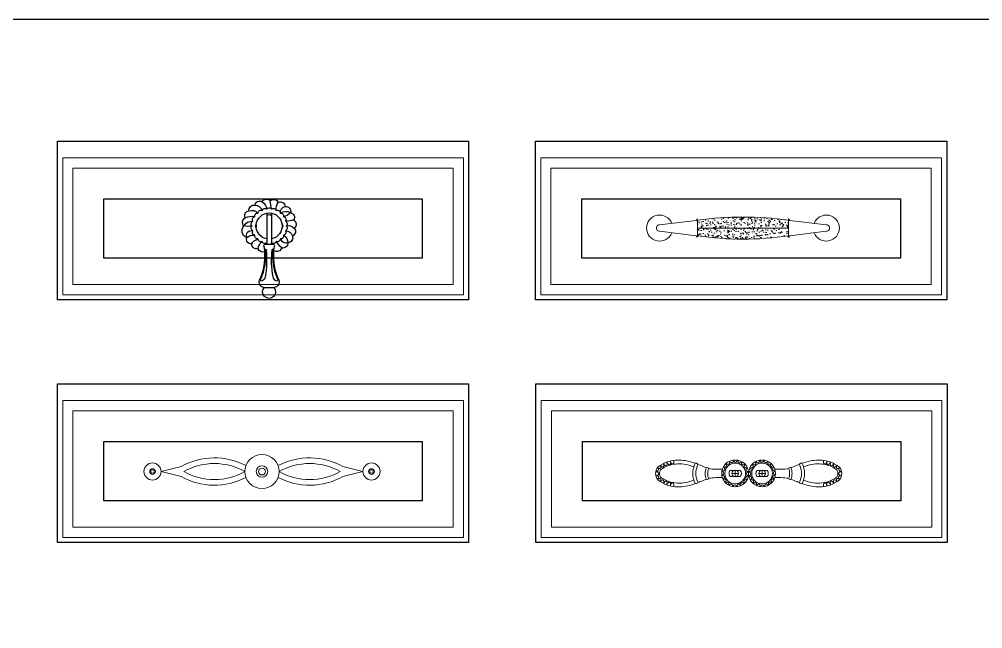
# Model space of a CAD drawing. Header units: millimetres. Extents: x -159343 to -156938, y -78749 to -77939.
# Drawn here: x -158751 to -158159, y -78313 to -77939 of the extents above; entities that cross this region are included whole.
import ezdxf

# ---------------------------------------------------------------- set-up
doc = ezdxf.new("R2010")
doc.units = ezdxf.units.MM
doc.header["$LTSCALE"] = 2
doc.header["$MEASUREMENT"] = 0
doc.layers.get('0').update_dxf_attribs({"linetype": 'CONTINUOUS'})
for name, color, linetype in [('5细红线', 1, 'CONTINUOUS'), ('G', 145, 'CONTINUOUS'), ('图层3', 3, 'CONTINUOUS'), ('外框线', 50, 'CONTINUOUS')]:
    doc.layers.add(name, color=color, linetype=linetype)
for name, color, linetype, lineweight in [('内部线', 32, 'CONTINUOUS', 9), ('刀型线', 67, 'CONTINUOUS', 9), ('实物线', 7, 'CONTINUOUS', 20), ('标注', 7, 'CONTINUOUS', 25)]:
    doc.layers.add(name, color=color, linetype=linetype, lineweight=lineweight)

# ---------------------------------------------------------------- blocks, each defined once
blk = doc.blocks.new('拉手8')
at = {"layer": '外框线', "color": 2}
for p, q in [((-1.5, 52.33), (-1.5, 33.33)), ((1.5, 52.33), (1.5, 33.33)), ((2.3, 33.33), (-2.3, 33.33)), ((3, 6.65), (-3, 6.65))]:
    blk.add_line(p, q, dxfattribs=at)
for points in [[(2.87, 28.62, 0.412995), (6.7, 30.54, 0.520567), (10.78, 33.39, 0.520567), (13.75, 37.39, 0.520567), (15.48, 44.5, 0.520567), (14.68, 49.42, 0.520567), (12.36, 53.82, 0.520567), (8.77, 57.27, 0.520567), (4.27, 59.4, 0.520567), (-0.68, 59.99, 0.520567), (-5.55, 58.98, 0.520567), (-9.86, 56.48, 0.520567), (-13.15, 52.75, 0.520567), (-15.08, 48.16, 0.520567), (-15.47, 43.2, 0.520567), (-14.26, 38.37, 0.520567), (-11.58, 34.17, 0.520567), (-7.71, 31.04, 0.520567), (-3.05, 29.3, 0.0201), (-2.9, 29.1)], [(1.49, 34.11, 0.520567), (4.36, 34.96, 0.520567), (6.87, 36.58, 0.520567), (8.82, 38.85, 0.520567), (10.06, 41.57, 0.520567), (10.48, 44.5, 0.520567), (10.05, 47.46, 0.520567), (8.81, 50.18, 0.520567), (6.85, 52.44, 0.520567), (4.33, 54.05, 0.520567), (1.47, 54.9, 0.520567), (-1.52, 54.89, 0.520567), (-4.39, 54.05, 0.520567), (-6.91, 52.43, 0.520567), (-8.86, 50.17, 0.520567), (-10.1, 47.45, 0.520567), (-10.52, 44.49, 0.520567), (-10.09, 41.53, 0.520567), (-8.85, 38.81, 0.520567), (-6.89, 36.56, 0.520567), (-4.37, 34.94, 0.520567), (-1.5, 34.11)]]:
    blk.add_lwpolyline(points, format="xyb", dxfattribs=at)
for points in [[(-8.24, 45.19), (-8, 45.19), (-8, 43.75), (-8.24, 43.75)], [(8.24, 45.19), (8, 45.19), (8, 43.75), (8.24, 43.75)]]:
    blk.add_lwpolyline(points, dxfattribs=at)
for centre, radius, start, end in [((-27.31, 61.81), 26.7, 344.9879, 356.08786), ((7.45, 54.29), 6.02, 121.96399, 174.21732), ((-10.29, 47.41), 6.06, 56.04582, 118.143), ((-10.61, 52.83), 3.72, 353.77329, 78.34177), ((-10.61, 55.19), 6.32, 349.58172, 36.8539), ((8.72, 52.67), 4.6, 89.40067, 162.45752), ((10.67, 48.9), 5.2, 70.98835, 137.18238), ((-9.37, 70.36), 22.92, 255.55178, 268.16016), ((-6.76, 58.52), 8.61, 222.0842, 255.85334), ((0, 44.47), 8, 280.80692, 259.19308), ((0, 48.88), 2.59, 54.55527, 125.2013), ((10.84, 42.9), 7.56, 59.52743, 105.61846), ((10.44, 41.72), 5.75, 28.90047, 93.88029), ((-11.94, 39.8), 4.89, 73.15341, 136.09863), ((-10, 37.08), 4.45, 91.18372, 163.21132), ((-7, 44.47), 1.43, 149.79057, 210.20943), ((7, 44.47), 1.43, 329.79057, 30.20943), ((10.93, 38.62), 3.07, 336.33121, 106.55911), ((12.89, 56.27), 12.05, 258.65842, 282.37808), ((-5.7, 33.84), 5.89, 122.28965, 176.72478), ((-10.42, 37.43), 3.46, 250.35655, 345.22023), ((4.5, 29.68), 7.3, 30.56154, 71.04317), ((9.26, 31.28), 7.58, 53.7241, 93.33544), ((-25.73, 49.85), 26.05, 313.7697, 325.08634), ((-38.7, 26.22), 35.91, 335.59773, 9.53097), ((-38.7, 26.22), 36.41, 336.28245, 5.91256), ((-2.3, 32.33), 1, 90, 189.53097), ((-2.2, 29.95), 0.283, 356.4621, 196.46611), ((-57.62, 23.26), 56.1, 349.72494, 6.82664), ((-8.79, 33.8), 7.3, 356.30469, 2.3952), ((-5.21, 31.01), 7.38, 18.31802, 24.84078), ((57.62, 23.26), 56.1, 173.17336, 190.27506), ((2.2, 29.95), 0.283, 343.53389, 183.5379), ((38.7, 26.22), 36.41, 174.08744, 203.71755), ((2.3, 32.33), 1, 350.46903, 90), ((38.7, 26.22), 35.91, 170.46903, 204.40227), ((-0.02, 29.8), 6.77, 6.22727, 49.64479), ((-8.79, 33.8), 7.3, 321.91569, 323.35984), ((-6.08, 14.03), 3.74, 299.2756, 347.99881), ((6.08, 14.03), 3.74, 192.00119, 240.7244), ((-2.52, 10.27), 3.65, 162.23137, 262.43882), ((-4.65, 11.39), 0.741, 166.07279, 302.1722), ((0, 4), 4, 138.59038, 41.40962), ((2.52, 10.27), 3.65, 277.56118, 17.76863), ((4.65, 11.39), 0.741, 237.8278, 13.92721)]:
    blk.add_arc(centre, radius, start, end, dxfattribs=at)
blk = doc.blocks.new('A$C515270F4')
at = {"layer": '5细红线', "lineweight": 5}
for p, q in [((9.12, 112.53), (13.48, 130.09)), ((17.84, 112.53), (13.48, 130.09)), ((9.12, -29.51), (13.48, -47.07)), ((17.84, -29.51), (13.48, -47.07))]:
    blk.add_line(p, q, dxfattribs=at)
for centre, radius in [((13.48, 137.59), 7.5), ((13.48, 137.59), 2.5), ((13.48, 137.59), 1.5), ((13.48, 41.51), 15), ((13.48, 41.51), 5), ((13.48, 41.51), 3), ((13.48, -54.57), 7.5), ((13.48, -54.57), 2.5), ((13.48, -54.57), 1.5)]:
    blk.add_circle(centre, radius, dxfattribs=at)
for centre, radius, start, end in [((61.17, 83.3), 59.7, 150.67839, 207.65792), ((61.17, 83.3), 54.7, 150.67839, 209.32161), ((-34.21, 83.3), 54.7, 330.67839, 29.32161), ((-34.21, 83.3), 59.7, 332.34208, 29.32161), ((61.17, -0.28), 59.7, 152.34208, 209.32161), ((61.17, -0.28), 54.7, 150.67839, 209.32161), ((-34.21, -0.28), 54.7, 330.67839, 29.32161), ((-34.21, -0.28), 59.7, 330.67839, 27.65792)]:
    blk.add_arc(centre, radius, start, end, dxfattribs=at)
blk = doc.blocks.new('u')
at = {"layer": '内部线'}
h = blk.add_hatch(dxfattribs=at)
h.set_pattern_fill('AR-CONC', color=256, style=0)
h.set_pattern_definition([(229.999687, (-92266.055, -73744.9197), (-5.7380787, 0.50204845), [0.6, -6.6]), (174.999687, (-92266.055, -73744.9197), (1.1099778, -6.01754314), [0.48, -5.28]), (280.451087, (-92266.533, -73744.878), (-4.6281052, -5.51549104), [0.5099215, -5.6091369]), (226.183887, (-92266.055, -73746.52), (-8.53792115, 1.3241988), [0.9, -9.9]), (276.635287, (-92266.7665, -73746.409), (-7.4773442, -7.7929021), [0.7648823, -8.413704]), (171.183887, (-92266.055, -73746.52), (-7.4773382, -7.7929079), [0.72, -7.92]), (200.999687, (-92266.855, -73746.1197), (-4.7752388, 3.22097723), [0.6, -6.6]), (145.999687, (-92266.855, -73746.1197), (-1.94655437, -5.8011897), [0.48, -5.28]), (251.451087, (-92267.253, -73745.851), (-6.72179513, -2.58020723), [0.5099215, -5.6091369]), (217.4996868, (-92266.055, -73744.9197), (-0.0972934, -2.6631503), [0, -5.216, 0, -5.36, 0, -5.3]), (187.499687, (-92266.055, -73744.9197), (-2.10457355, -3.15528219), [0, -3.056, 0, -5.096, 0, -2.02]), (147.4996868, (-92264.271, -73744.9197), (-4.2705785, 0.18046232), [0, -2, 0, -6.24, 0, -8.28]), (137.499687, (-92263.471, -73744.9197), (-4.66549373, -0.80081435), [0, -2.6, 0, -4.144, 0, -5.88])])
edge = h.paths.add_edge_path()
edge.add_line((-152931.65, -81368.09), (-152931.65, -81363.29))
edge.add_line((-152931.65, -81363.29), (-152987.65, -81363.29))
edge.add_line((-152987.65, -81363.29), (-152987.65, -81368.09))
edge.add_ellipse((-152959.65, -81173.09), major_axis=(-197, 0), ratio=1, start_angle=81.82867, end_angle=98.17114)
edge = h.paths.add_edge_path()
edge.add_line((-152931.65, -81363.29), (-152931.65, -81358.49))
edge.add_ellipse((-152959.65, -81553.49), major_axis=(-197, 0.1), ratio=1, start_angle=261.85751, end_angle=278.19998)
edge.add_line((-152987.65, -81358.49), (-152987.65, -81363.29))
edge.add_line((-152987.65, -81363.29), (-152931.65, -81363.29))
blk.add_line((-152987.65, -81363.29), (-152931.65, -81363.29), dxfattribs=at)
at = {"layer": '实物线'}
for p, q in [((-152988.47, -81358.59), (-153010.85, -81361.29)), ((-152987.65, -81368.09), (-152987.65, -81358.49)), ((-152931.65, -81368.09), (-152931.65, -81358.49)), ((-152930.83, -81358.59), (-152908.45, -81361.29)), ((-153010.85, -81365.29), (-152988.47, -81367.99)), ((-152908.45, -81365.29), (-152930.83, -81367.99))]:
    blk.add_line(p, q, dxfattribs=at)
for centre, major_axis, start_param, end_param in [((-153010.85, -81363.29), (-5.66, 5.66), 4.297915, 9.839241), ((-152959.65, -81553.49), (-197, 0.1), 4.570276, 4.855506), ((-152908.45, -81363.29), (-5.66, 5.66), 1.156322, 6.697649), ((-153010.85, -81363.29), (-1.41, 1.41), -0.785404, 2.356189), ((-152988.75, -81357.88), (-0.538, 0.538), 2.725904, 3.573396), ((-152986.69, -81358.46), (0.977, 0.977), 1.824582, 2.12598), ((-152987.8, -81357.78), (0.0619, 0.0619), 5.600753, 8.398844), ((-152990.71, -81358.37), (2.16, 2.16), 5.459141, 5.695756), ((-152928.59, -81358.37), (-2.16, 2.16), 0.587418, 0.824034), ((-152931.51, -81357.78), (0.0619, 0.0619), 5.738312, 8.536403), ((-152932.61, -81358.46), (0.977, 0.977), 5.72799, 6.029388), ((-152930.55, -81357.88), (0.538, 0.538), 2.709779, 3.557271), ((-152908.45, -81363.29), (-1.41, 1.41), 2.356189, 5.497782), ((-152988.75, -81368.7), (-0.538, 0.538), 4.280575, 5.128067), ((-152986.69, -81368.12), (-0.977, 0.977), 1.015601, 1.316999), ((-152987.8, -81368.8), (-0.0619, 0.0619), 1.025923, 3.824014), ((-152990.71, -81368.21), (-2.16, 2.16), 3.729011, 3.965626), ((-152959.65, -81173.09), (-197, 0), 1.42818, 1.71341), ((-152928.59, -81368.21), (2.16, 2.16), 2.317548, 2.554163), ((-152931.51, -81368.8), (0.0619, 0.0619), 2.45916, 5.257251), ((-152932.61, -81368.12), (-0.977, 0.977), 3.395379, 3.696777), ((-152930.55, -81368.7), (-0.538, 0.538), -0.415689, 0.431803)]:
    blk.add_ellipse(centre, major_axis=major_axis, ratio=1, start_param=start_param, end_param=end_param, dxfattribs=at)

msp = doc.modelspace()

# ---------------------------------------------------------------- linework, layer by layer
at = {"color": 0}
for p, q in [((-158727.58, -78110.98), (-158727.58, -78013.54)), ((-158475.04, -78013.54), (-158475.04, -78110.98)), ((-158433.9, -78110.98), (-158433.9, -78013.54)), ((-158181.36, -78013.54), (-158181.36, -78110.98)), ((-158699.1, -78085.38), (-158699.1, -78048.92)), ((-158503.52, -78048.92), (-158503.52, -78085.38)), ((-158405.42, -78085.38), (-158405.42, -78048.92)), ((-158209.84, -78048.92), (-158209.84, -78085.38)), ((-158503.52, -78085.38), (-158699.1, -78085.38)), ((-158209.84, -78085.38), (-158405.42, -78085.38)), ((-158475.04, -78110.98), (-158727.58, -78110.98)), ((-158181.36, -78110.98), (-158433.9, -78110.98)), ((-158727.58, -78260.02), (-158727.58, -78162.58)), ((-158475.04, -78162.58), (-158475.04, -78260.02)), ((-158433.67, -78260.02), (-158433.67, -78162.58)), ((-158181.13, -78162.58), (-158181.13, -78260.02)), ((-158699.1, -78234.42), (-158699.1, -78197.96)), ((-158503.52, -78197.96), (-158503.52, -78234.42)), ((-158405.19, -78234.42), (-158405.19, -78197.96)), ((-158209.6, -78197.96), (-158209.6, -78234.42)), ((-158503.52, -78234.42), (-158699.1, -78234.42)), ((-158209.6, -78234.42), (-158405.19, -78234.42)), ((-158475.04, -78260.02), (-158727.58, -78260.02)), ((-158181.13, -78260.02), (-158433.67, -78260.02))]:
    msp.add_line(p, q, dxfattribs=at)
at = {"layer": 'G', "color": 0, "lineweight": 0}
for p, q in [((-158321.81, -78215.03), (-158319.17, -78215.03)), ((-158321.81, -78220.13), (-158319.17, -78220.13)), ((-158314.45, -78219.42), (-158308.14, -78219.42)), ((-158314.42, -78215.71), (-158308.17, -78215.71)), ((-158309.3, -78217.58), (-158313.3, -78217.58)), ((-158310.9, -78217.58), (-158311.7, -78217.58)), ((-158311.3, -78215.58), (-158311.3, -78219.58)), ((-158311.3, -78217.18), (-158311.3, -78217.98)), ((-158291.6, -78219.42), (-158297.9, -78219.42)), ((-158291.62, -78215.71), (-158297.88, -78215.71)), ((-158296.75, -78217.58), (-158292.75, -78217.58)), ((-158295.15, -78217.58), (-158294.35, -78217.58)), ((-158294.75, -78215.58), (-158294.75, -78219.58)), ((-158294.75, -78217.18), (-158294.75, -78217.98)), ((-158284.23, -78215.03), (-158286.88, -78215.03)), ((-158284.23, -78220.13), (-158286.88, -78220.13))]:
    msp.add_line(p, q, dxfattribs=at)
for centre, radius in [((-158311.3, -78217.58), 8.27), ((-158311.3, -78217.58), 6.37), ((-158294.75, -78217.58), 8.27), ((-158294.75, -78217.58), 6.37), ((-158311.3, -78217.58), 2), ((-158294.75, -78217.58), 2)]:
    msp.add_circle(centre, radius, dxfattribs=at)
for centre, radius, start, end in [((-158354.27, -78217.45), 5.89, 139.98179, 181.32273), ((-158346.66, -78228.48), 19.15, 89.74463, 129.28032), ((-158346.66, -78228.48), 16.76, 89.74463, 128.53605), ((-158345.53, -78234.42), 22.73, 67.21996, 92.97063), ((-158324.96, -78217.28), 12.37, 151.31445, 181.3954), ((-158335.35, -78212.61), 1.35, 27.74055, 110.14771), ((-158323.72, -78217.4), 11.76, 152.57225, 180.8949), ((-158319.05, -78217.33), 10.61, 161.85861, 181.34582), ((-158328.58, -78214.78), 0.936, 18.31461, 126.63547), ((-158318.81, -78214.87), 1.07, 239.96647, 81.72617), ((-158317.61, -78212.68), 1.07, 221.96647, 63.72617), ((-158315.78, -78210.97), 1.07, 203.96647, 45.72617), ((-158313.52, -78209.91), 1.07, 185.96647, 27.72617), ((-158311.04, -78209.6), 1.07, 167.96647, 9.72617), ((-158308.58, -78210.07), 1.07, 149.96647, 351.72617), ((-158306.39, -78211.27), 1.07, 131.96647, 333.72617), ((-158304.68, -78213.09), 1.07, 113.96647, 315.72617), ((-158303.62, -78215.36), 1.07, 95.96647, 297.72617), ((-158302.42, -78215.36), 1.07, 242.27383, 84.03353), ((-158301.36, -78213.09), 1.07, 224.27383, 66.03353), ((-158299.65, -78211.27), 1.07, 206.27383, 48.03353), ((-158297.46, -78210.07), 1.07, 188.27383, 30.03353), ((-158295, -78209.6), 1.07, 170.27383, 12.03353), ((-158292.52, -78209.91), 1.07, 152.27383, 354.03353), ((-158290.26, -78210.97), 1.07, 134.27383, 336.03353), ((-158288.44, -78212.68), 1.07, 116.27383, 318.03353), ((-158287.23, -78214.87), 1.07, 98.27383, 300.03353), ((-158277.46, -78214.78), 0.936, 53.36453, 161.68539), ((-158286.99, -78217.33), 10.61, 358.65418, 18.14139), ((-158270.7, -78212.61), 1.35, 69.85229, 152.25945), ((-158282.33, -78217.4), 11.76, 359.1051, 27.42775), ((-158281.08, -78217.28), 12.37, 358.6046, 28.68555), ((-158260.52, -78234.42), 22.73, 87.02937, 112.78004), ((-158259.38, -78228.48), 19.15, 50.71968, 90.25537), ((-158259.38, -78228.48), 16.76, 51.46395, 90.25537), ((-158251.77, -78217.45), 5.89, 358.67727, 40.01821), ((-158354.27, -78217.72), 5.89, 178.67727, 220.01821), ((-158353.27, -78217.88), 4.58, 146.77361, 176.2613), ((-158353.27, -78217.28), 4.58, 183.7387, 213.22639), ((-158346.66, -78206.68), 16.76, 231.46395, 270.25537), ((-158324.96, -78217.88), 12.37, 178.6046, 208.68555), ((-158323.72, -78217.77), 11.76, 179.1051, 207.42775), ((-158319.05, -78217.83), 10.61, 178.65418, 198.14139), ((-158317.26, -78217.51), 10.86, 163.85115, 180.40212), ((-158317.26, -78217.66), 10.86, 179.59788, 196.14885), ((-158319.28, -78217.33), 1.07, 257.96647, 99.72617), ((-158318.97, -78219.81), 1.07, 275.96647, 117.72617), ((-158312.14, -78217.58), 2.95, 140.7041, 218.47364), ((-158310.45, -78217.58), 2.95, 321.52636, 39.2959), ((-158303.78, -78220.29), 1.07, 59.96647, 261.72617), ((-158303.31, -78217.84), 1.07, 77.96647, 279.72617), ((-158302.74, -78217.84), 1.07, 260.27383, 102.03353), ((-158302.27, -78220.29), 1.07, 278.27383, 120.03353), ((-158295.59, -78217.58), 2.95, 140.7041, 218.47364), ((-158293.91, -78217.58), 2.95, 321.52636, 39.2959), ((-158287.07, -78219.81), 1.07, 62.27383, 264.03353), ((-158286.76, -78217.33), 1.07, 80.27383, 282.03353), ((-158288.78, -78217.51), 10.86, 359.59788, 16.14885), ((-158288.78, -78217.66), 10.86, 343.85115, 0.40212), ((-158286.99, -78217.83), 10.61, 341.85861, 1.34582), ((-158282.33, -78217.77), 11.76, 332.57225, 0.8949), ((-158281.08, -78217.88), 12.37, 331.31445, 1.3954), ((-158259.38, -78206.68), 16.76, 269.74463, 308.53605), ((-158252.77, -78217.88), 4.58, 3.7387, 33.22639), ((-158252.77, -78217.28), 4.58, 326.77361, 356.2613), ((-158251.77, -78217.72), 5.89, 319.98179, 1.32273), ((-158346.66, -78206.68), 19.15, 230.71968, 270.25537), ((-158345.53, -78200.75), 22.73, 267.02937, 292.78004), ((-158335.35, -78222.56), 1.35, 249.85229, 332.25945), ((-158328.58, -78220.38), 0.936, 233.36453, 341.68539), ((-158317.91, -78222.07), 1.07, 293.96647, 135.72617), ((-158316.2, -78223.89), 1.07, 311.96647, 153.72617), ((-158314.01, -78225.1), 1.07, 329.96647, 171.72617), ((-158311.55, -78225.57), 1.07, 347.96647, 189.72617), ((-158309.07, -78225.26), 1.07, 5.96647, 207.72617), ((-158306.81, -78224.19), 1.07, 23.96647, 225.72617), ((-158304.98, -78222.48), 1.07, 41.96647, 243.72617), ((-158301.06, -78222.48), 1.07, 296.27383, 138.03353), ((-158299.24, -78224.19), 1.07, 314.27383, 156.03353), ((-158296.97, -78225.26), 1.07, 332.27383, 174.03353), ((-158294.49, -78225.57), 1.07, 350.27383, 192.03353), ((-158292.04, -78225.1), 1.07, 8.27383, 210.03353), ((-158289.85, -78223.89), 1.07, 26.27383, 228.03353), ((-158288.14, -78222.07), 1.07, 44.27383, 246.03353), ((-158277.46, -78220.38), 0.936, 198.31461, 306.63547), ((-158270.7, -78222.56), 1.35, 207.74055, 290.14771), ((-158260.52, -78200.75), 22.73, 247.21996, 272.97063), ((-158259.38, -78206.68), 19.15, 269.74463, 309.28032)]:
    msp.add_arc(centre, radius, start, end, dxfattribs=at)
for points in [[(-158358.98, -78213.92), (-158358.48, -78214.74), (-158358.53, -78215.69), (-158359.05, -78216.12), (-158360, -78216.02)], [(-158357.31, -78212.57), (-158356.94, -78213.45), (-158357.1, -78214.43), (-158357.71, -78214.56), (-158358.29, -78214.36), (-158358.85, -78213.73)], [(-158355.55, -78211.53), (-158355.1, -78212.52), (-158355.44, -78213.5), (-158356.02, -78213.61), (-158356.51, -78213.37), (-158356.86, -78212.95), (-158357.14, -78212.47)], [(-158353.39, -78210.6), (-158353.24, -78211.3), (-158353.2, -78212.25), (-158353.6, -78212.86), (-158354.13, -78212.86), (-158354.68, -78212.39), (-158355.24, -78211.35)], [(-158351.2, -78209.88), (-158351.05, -78210.82), (-158351.13, -78211.76), (-158351.36, -78212.12), (-158352.06, -78212.2), (-158352.46, -78211.93), (-158352.9, -78211.37), (-158353.26, -78210.53)], [(-158360.01, -78218.93), (-158358.74, -78218.63), (-158358.33, -78217.81), (-158358.57, -78216.91), (-158359.1, -78216.58), (-158360.05, -78216.53)], [(-158358.98, -78221.24), (-158358.3, -78220.43), (-158358.39, -78219.48), (-158359.05, -78219.04), (-158359.97, -78219.14)], [(-158357.31, -78222.6), (-158356.94, -78221.71), (-158357.1, -78220.73), (-158357.71, -78220.61), (-158358.29, -78220.8), (-158358.85, -78221.44)], [(-158355.55, -78223.64), (-158355.1, -78222.64), (-158355.44, -78221.67), (-158356.02, -78221.55), (-158356.51, -78221.79), (-158356.86, -78222.21), (-158357.14, -78222.69)], [(-158353.39, -78224.56), (-158353.24, -78223.87), (-158353.2, -78222.92), (-158353.6, -78222.3), (-158354.13, -78222.3), (-158354.68, -78222.77), (-158355.24, -78223.82)], [(-158351.2, -78225.28), (-158351.05, -78224.34), (-158351.13, -78223.41), (-158351.36, -78223.05), (-158352.06, -78222.97), (-158352.46, -78223.23), (-158352.9, -78223.79), (-158353.26, -78224.64)]]:
    msp.add_spline(points, degree=3, dxfattribs=at)
for points, knots in [([(-158349.05, -78209.48), (-158349.01, -78209.72), (-158348.91, -78210.26), (-158349.01, -78211), (-158349.35, -78211.62), (-158349.67, -78211.8), (-158350.48, -78211.69), (-158350.82, -78211), (-158350.97, -78210.56), (-158351.05, -78210.19), (-158351.08, -78209.86)], [0.035625, 0.035625, 0.035625, 0.035625, 2.721893, 6.207605, 8.691578, 10.1645, 12.713866, 15.256666, 17.69132, 19.721355, 19.721355, 19.721355, 19.721355]), ([(-158335.81, -78211.34), (-158337.8, -78210.61), (-158341.35, -78209.57), (-158345.06, -78209.4), (-158346.66, -78209.33)], [18.22676, 18.22676, 18.22676, 18.22676, 26.119405, 32.098165, 32.098165, 32.098165, 32.098165]), ([(-158329.14, -78214.03), (-158330.34, -78213.6), (-158332, -78212.87), (-158333.68, -78212.17), (-158334.16, -78211.98)], [9.318711, 9.318711, 9.318711, 9.318711, 14.110599, 16.030013, 16.030013, 16.030013, 16.030013]), ([(-158276.91, -78214.03), (-158275.7, -78213.6), (-158274.04, -78212.87), (-158272.37, -78212.17), (-158271.89, -78211.98)], [9.318711, 9.318711, 9.318711, 9.318711, 14.110599, 16.030013, 16.030013, 16.030013, 16.030013]), ([(-158270.23, -78211.34), (-158268.24, -78210.61), (-158264.69, -78209.57), (-158260.98, -78209.4), (-158259.38, -78209.33)], [18.22676, 18.22676, 18.22676, 18.22676, 26.119405, 32.098165, 32.098165, 32.098165, 32.098165]), ([(-158256.99, -78209.48), (-158257.04, -78209.72), (-158257.13, -78210.26), (-158257.03, -78211), (-158256.7, -78211.62), (-158256.37, -78211.8), (-158255.56, -78211.69), (-158255.23, -78211), (-158255.08, -78210.56), (-158254.99, -78210.19), (-158254.96, -78209.86)], [0.035625, 0.035625, 0.035625, 0.035625, 2.721893, 6.207605, 8.691578, 10.1645, 12.713866, 15.256666, 17.69132, 19.721355, 19.721355, 19.721355, 19.721355]), ([(-158254.84, -78209.88), (-158254.91, -78210.19), (-158255.03, -78210.81), (-158255.02, -78211.6), (-158254.68, -78212.25), (-158254.01, -78212.29), (-158253.51, -78211.89), (-158253.07, -78211.34), (-158252.88, -78210.82), (-158252.78, -78210.53)], [0, 0, 0, 0, 1.194141, 2.367712, 2.901681, 3.782452, 4.379009, 5.272357, 6.42234, 6.42234, 6.42234, 6.42234]), ([(-158252.65, -78210.6), (-158252.71, -78210.83), (-158252.83, -78211.37), (-158252.95, -78212.16), (-158252.57, -78212.95), (-158251.81, -78212.91), (-158251.22, -78212.29), (-158250.96, -78211.71), (-158250.8, -78211.35)], [0, 0, 0, 0, 0.887244, 2.078067, 2.990004, 3.654678, 4.563143, 6.045797, 6.045797, 6.045797, 6.045797]), ([(-158250.5, -78211.53), (-158250.7, -78211.83), (-158251.09, -78212.43), (-158250.83, -78213.54), (-158250.02, -78213.68), (-158249.51, -78213.4), (-158249.17, -78212.96), (-158249, -78212.63), (-158248.91, -78212.47)], [0, 0, 0, 0, 1.362137, 2.65274, 3.390473, 4.080047, 4.762535, 5.455922, 5.455922, 5.455922, 5.455922]), ([(-158248.73, -78212.57), (-158248.88, -78212.84), (-158249.18, -78213.39), (-158249.18, -78214.51), (-158248.32, -78214.61), (-158247.64, -78214.38), (-158247.36, -78213.97), (-158247.19, -78213.73)], [0, 0, 0, 0, 1.200725, 2.434787, 3.221629, 3.986306, 5.045354, 5.045354, 5.045354, 5.045354]), ([(-158247.06, -78213.92), (-158247.26, -78214.18), (-158247.66, -78214.68), (-158247.67, -78215.66), (-158246.93, -78216.29), (-158246.37, -78216.12), (-158246.05, -78216.02)], [0, 0, 0, 0, 1.193701, 2.382302, 3.224591, 4.419082, 4.419082, 4.419082, 4.419082]), ([(-158321.81, -78215.03), (-158323.37, -78215.03), (-158325.36, -78215.04), (-158327.27, -78214.6), (-158327.69, -78214.49)], [0, 0, 0, 0, 5.769047, 7.413866, 7.413866, 7.413866, 7.413866]), ([(-158321.81, -78220.13), (-158323.37, -78220.13), (-158325.36, -78220.13), (-158327.27, -78220.56), (-158327.69, -78220.68)], [0, 0, 0, 0, 5.769047, 7.413866, 7.413866, 7.413866, 7.413866]), ([(-158284.23, -78215.03), (-158282.68, -78215.03), (-158280.68, -78215.04), (-158278.77, -78214.6), (-158278.35, -78214.49)], [0, 0, 0, 0, 5.769047, 7.413866, 7.413866, 7.413866, 7.413866]), ([(-158284.23, -78220.13), (-158282.68, -78220.13), (-158280.68, -78220.13), (-158278.77, -78220.56), (-158278.35, -78220.68)], [0, 0, 0, 0, 5.769047, 7.413866, 7.413866, 7.413866, 7.413866]), ([(-158247.06, -78221.24), (-158247.35, -78221), (-158247.88, -78220.55), (-158247.81, -78219.44), (-158246.96, -78218.91), (-158246.38, -78219.06), (-158246.08, -78219.14)], [0, 0, 0, 0, 1.329794, 2.522774, 3.506253, 4.663805, 4.663805, 4.663805, 4.663805]), ([(-158246.03, -78218.93), (-158246.51, -78218.91), (-158247.32, -78218.89), (-158247.83, -78217.81), (-158247.62, -78216.92), (-158246.85, -78216.47), (-158246.32, -78216.5), (-158246, -78216.53)], [0, 0, 0, 0, 1.635031, 2.782808, 3.953563, 4.727363, 5.915538, 5.915538, 5.915538, 5.915538]), ([(-158349.05, -78225.68), (-158349.01, -78225.44), (-158348.91, -78224.9), (-158349.01, -78224.16), (-158349.35, -78223.54), (-158349.67, -78223.36), (-158350.48, -78223.47), (-158350.82, -78224.16), (-158350.97, -78224.6), (-158351.05, -78224.98), (-158351.08, -78225.31)], [0.035625, 0.035625, 0.035625, 0.035625, 2.721893, 6.207605, 8.691578, 10.1645, 12.713866, 15.256666, 17.69132, 19.721355, 19.721355, 19.721355, 19.721355]), ([(-158335.81, -78223.82), (-158337.8, -78224.55), (-158341.35, -78225.59), (-158345.06, -78225.76), (-158346.66, -78225.83)], [18.22676, 18.22676, 18.22676, 18.22676, 26.119405, 32.098165, 32.098165, 32.098165, 32.098165]), ([(-158329.14, -78221.14), (-158330.34, -78221.56), (-158332, -78222.3), (-158333.68, -78222.99), (-158334.16, -78223.18)], [9.318711, 9.318711, 9.318711, 9.318711, 14.110599, 16.030013, 16.030013, 16.030013, 16.030013]), ([(-158276.91, -78221.14), (-158275.7, -78221.56), (-158274.04, -78222.3), (-158272.37, -78222.99), (-158271.89, -78223.18)], [9.318711, 9.318711, 9.318711, 9.318711, 14.110599, 16.030013, 16.030013, 16.030013, 16.030013]), ([(-158270.23, -78223.82), (-158268.24, -78224.55), (-158264.69, -78225.59), (-158260.98, -78225.76), (-158259.38, -78225.83)], [18.22676, 18.22676, 18.22676, 18.22676, 26.119405, 32.098165, 32.098165, 32.098165, 32.098165]), ([(-158256.99, -78225.68), (-158257.04, -78225.44), (-158257.13, -78224.9), (-158257.03, -78224.16), (-158256.7, -78223.54), (-158256.37, -78223.36), (-158255.56, -78223.47), (-158255.23, -78224.16), (-158255.08, -78224.6), (-158254.99, -78224.98), (-158254.96, -78225.31)], [0.035625, 0.035625, 0.035625, 0.035625, 2.721893, 6.207605, 8.691578, 10.1645, 12.713866, 15.256666, 17.69132, 19.721355, 19.721355, 19.721355, 19.721355]), ([(-158254.84, -78225.28), (-158254.91, -78224.97), (-158255.03, -78224.35), (-158255.02, -78223.56), (-158254.68, -78222.91), (-158254.01, -78222.87), (-158253.51, -78223.27), (-158253.07, -78223.83), (-158252.88, -78224.35), (-158252.78, -78224.64)], [0, 0, 0, 0, 1.194141, 2.367712, 2.901681, 3.782452, 4.379009, 5.272357, 6.42234, 6.42234, 6.42234, 6.42234]), ([(-158252.65, -78224.56), (-158252.71, -78224.33), (-158252.83, -78223.79), (-158252.95, -78223), (-158252.57, -78222.22), (-158251.81, -78222.25), (-158251.22, -78222.87), (-158250.96, -78223.46), (-158250.8, -78223.82)], [0, 0, 0, 0, 0.887244, 2.078067, 2.990004, 3.654678, 4.563143, 6.045797, 6.045797, 6.045797, 6.045797]), ([(-158250.5, -78223.64), (-158250.7, -78223.33), (-158251.09, -78222.73), (-158250.83, -78221.62), (-158250.02, -78221.48), (-158249.51, -78221.76), (-158249.17, -78222.21), (-158249, -78222.53), (-158248.91, -78222.69)], [0, 0, 0, 0, 1.362137, 2.65274, 3.390473, 4.080047, 4.762535, 5.455922, 5.455922, 5.455922, 5.455922]), ([(-158248.73, -78222.6), (-158248.88, -78222.32), (-158249.18, -78221.77), (-158249.18, -78220.65), (-158248.32, -78220.56), (-158247.64, -78220.79), (-158247.36, -78221.2), (-158247.19, -78221.44)], [0, 0, 0, 0, 1.200725, 2.434787, 3.221629, 3.986306, 5.045354, 5.045354, 5.045354, 5.045354])]:
    msp.add_open_spline(points, degree=3, knots=knots, dxfattribs=at)
at = {"layer": '刀型线', "color": 0}
for p, q in [((-158724.43, -78107.83), (-158724.43, -78023.67)), ((-158724.43, -78023.67), (-158478.19, -78023.67)), ((-158478.19, -78023.67), (-158478.19, -78107.83)), ((-158430.75, -78107.83), (-158430.75, -78023.67)), ((-158430.75, -78023.67), (-158184.51, -78023.67)), ((-158184.51, -78023.67), (-158184.51, -78107.83)), ((-158718.13, -78101.53), (-158718.13, -78029.97)), ((-158718.13, -78029.97), (-158484.49, -78029.97)), ((-158484.49, -78029.97), (-158484.49, -78101.53)), ((-158424.45, -78101.53), (-158424.45, -78029.97)), ((-158424.45, -78029.97), (-158190.81, -78029.97)), ((-158190.81, -78029.97), (-158190.81, -78101.53)), ((-158484.49, -78101.53), (-158718.13, -78101.53)), ((-158190.81, -78101.53), (-158424.45, -78101.53)), ((-158478.19, -78107.83), (-158724.43, -78107.83)), ((-158184.51, -78107.83), (-158430.75, -78107.83)), ((-158724.43, -78256.87), (-158724.43, -78172.71)), ((-158724.43, -78172.71), (-158478.19, -78172.71)), ((-158478.19, -78172.71), (-158478.19, -78256.87)), ((-158430.52, -78256.87), (-158430.52, -78172.71)), ((-158430.52, -78172.71), (-158184.28, -78172.71)), ((-158184.28, -78172.71), (-158184.28, -78256.87)), ((-158718.13, -78250.57), (-158718.13, -78179.01)), ((-158718.13, -78179.01), (-158484.49, -78179.01)), ((-158484.49, -78179.01), (-158484.49, -78250.57)), ((-158424.22, -78250.57), (-158424.22, -78179.01)), ((-158424.22, -78179.01), (-158190.58, -78179.01)), ((-158190.58, -78179.01), (-158190.58, -78250.57)), ((-158484.49, -78250.57), (-158718.13, -78250.57)), ((-158190.58, -78250.57), (-158424.22, -78250.57)), ((-158478.19, -78256.87), (-158724.43, -78256.87)), ((-158184.28, -78256.87), (-158430.52, -78256.87))]:
    msp.add_line(p, q, dxfattribs=at)
at = {"layer": '图层3', "color": 0}
for p, q in [((-158699.1, -78048.92), (-158503.52, -78048.92)), ((-158405.42, -78048.92), (-158209.84, -78048.92)), ((-158699.1, -78197.96), (-158503.52, -78197.96)), ((-158405.19, -78197.96), (-158209.6, -78197.96))]:
    msp.add_line(p, q, dxfattribs=at)
at = {"layer": '标注', "color": 0}
for p, q in [((-158727.58, -78013.54), (-158475.04, -78013.54)), ((-158433.9, -78013.54), (-158181.36, -78013.54)), ((-158727.58, -78162.58), (-158475.04, -78162.58)), ((-158433.67, -78162.58), (-158181.13, -78162.58))]:
    msp.add_line(p, q, dxfattribs=at)
at = {"layer": '标注', "color": 7}
msp.add_lwpolyline([(-159342.95, -77938.6), (-156937.6, -77938.6), (-156937.6, -78748.67), (-159342.95, -78748.67)], close=True, dxfattribs=at)

# ---------------------------------------------------------------- block references
at = {"layer": '5细红线', "color": 0, "lineweight": 5, "xscale": 0.6999998092651367, "yscale": 0.7000000476837158, "zscale": 0.6999999999970897, "rotation": 270}
msp.add_blockref('A$C515270F4', (-158631.03, -78206.95), dxfattribs=at)
at = {"layer": '外框线', "color": 0, "xscale": -1}
msp.add_blockref('拉手8', (-158597.6, -78110.05), dxfattribs=at)
at = {"layer": '标注', "color": 0}
msp.add_blockref('u', (-5346.87, 3296.44), dxfattribs=at)

doc.saveas('drawing.dxf')
